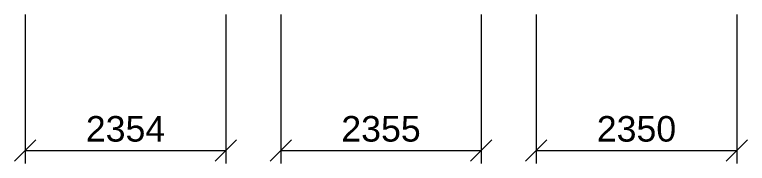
# Model space of a CAD drawing. Header units: millimetres. Extents: x -215307 to 5000, y -206820 to 5000.
# Drawn here: x -204586 to -195982, y -182524 to -180778 of the extents above; entities that cross this region are included whole.
import ezdxf

# ---------------------------------------------------------------- set-up
doc = ezdxf.new("R2010")
doc.units = ezdxf.units.MM
doc.header["$MEASUREMENT"] = 0
doc.header["$PDMODE"] = 3
doc.layers.add('01_Dimension', color=90, linetype='Continuous', lineweight=15)
doc.layers.add('01_Dimension @ 100', color=90, linetype='Continuous', lineweight=15)
doc.styles.add('Arial', font='arial.ttf')
doc.dimstyles.new('А-3.0-1', dxfattribs={"dimscale": 0, "dimtxt": 3, "dimasz": 2.5, "dimexe": 1.5, "dimexo": 0, "dimgap": 1, "dimtad": 1, "dimdec": 0, "dimrnd": 1, "dimtxsty": 'Arial', "dimblk": 'OBLIQUE', "dimcen": 3, "dimclrd": 256, "dimclre": 256, "dimadec": 1, "dimazin": 0, "dimtfac": 1, "dimtdec": 0, "dimtmove": 0, "dimatfit": 3, "dimfxl": 1, "dimtfill": 1, "dimlwd": 15, "dimlwe": 15, "dimarcsym": 0})
doc.dimstyles.new('А-3.0-10', dxfattribs={"dimscale": 0, "dimtxt": 3, "dimasz": 2.5, "dimexe": 1.5, "dimexo": 0, "dimgap": 1, "dimtad": 1, "dimdec": 0, "dimrnd": 10, "dimtxsty": 'Arial', "dimblk": 'OBLIQUE', "dimcen": 0, "dimclrd": 4, "dimclre": 256, "dimadec": 0, "dimazin": 0, "dimtfac": 1, "dimtdec": 0, "dimtmove": 0, "dimatfit": 3, "dimfxl": 1, "dimtfill": 1, "dimlwd": 15, "dimlwe": 15, "dimarcsym": 0})
doc.dimstyles.new('А-3.0-5', dxfattribs={"dimscale": 0, "dimtxt": 3, "dimasz": 2.5, "dimexe": 1.5, "dimexo": 0, "dimgap": 1, "dimtad": 1, "dimdec": 0, "dimrnd": 5, "dimtxsty": 'Arial', "dimblk": 'OBLIQUE', "dimcen": 0, "dimclrd": 2, "dimclre": 256, "dimadec": 0, "dimazin": 0, "dimtfac": 1, "dimtdec": 0, "dimtmove": 0, "dimatfit": 3, "dimfxl": 1, "dimtfill": 1, "dimlwd": 15, "dimlwe": 15, "dimarcsym": 0})

# ---------------------------------------------------------------- blocks, each defined once
blk = doc.blocks.new('_Oblique')
at = {"color": 0, "linetype": 'ByBlock', "lineweight": -2}
blk.add_line((-0.5, -0.5), (0.5, 0.5), dxfattribs=at)
blk = doc.blocks.new('*D83')
at = {"layer": '01_Dimension', "lineweight": 15, "transparency": 16777216}
for p, q in [((-204460.8, -180777.9), (-204460.8, -182524.3)), ((-202107.1, -180777.9), (-202107.1, -182524.3)), ((-204460.8, -182374.3), (-202107.1, -182374.3))]:
    blk.add_line(p, q, dxfattribs=at)
at = {"layer": 'Defpoints', "color": 0, "transparency": 16777216}
for p in [(-204460.8, -180777.9), (-202107.1, -180777.9), (-202107.1, -182374.3)]:
    blk.add_point(p, dxfattribs=at)
at = {"layer": '01_Dimension', "lineweight": 15, "transparency": 16777216, "xscale": 250, "yscale": 250, "zscale": 250, "rotation": 180}
blk.add_blockref('_Oblique', (-204460.8, -182374.3), dxfattribs=at)
at = {"layer": '01_Dimension', "lineweight": 15, "transparency": 16777216, "xscale": 250, "yscale": 250, "zscale": 250}
blk.add_blockref('_Oblique', (-202107.1, -182374.3), dxfattribs=at)
at = {"layer": '01_Dimension', "color": 0, "transparency": 16777216, "insert": (-203284, -182121), "char_height": 300, "attachment_point": 5, "style": 'Arial', "bg_fill": 3, "box_fill_scale": 1.25, "bg_fill_color": 256, "bg_fill_true_color": 13158600, "bg_fill_transparency": 0}
blk.add_mtext('2354', dxfattribs=at)
blk = doc.blocks.new('*D84')
at = {"layer": '01_Dimension', "lineweight": 15, "transparency": 16777216}
for p, q in [((-201460.8, -180777.9), (-201460.8, -182524.3)), ((-199107.1, -180777.9), (-199107.1, -182524.3))]:
    blk.add_line(p, q, dxfattribs=at)
at = {"layer": '01_Dimension', "color": 2, "lineweight": 15, "transparency": 16777216}
blk.add_line((-201460.8, -182374.3), (-199107.1, -182374.3), dxfattribs=at)
at = {"layer": 'Defpoints', "color": 0, "transparency": 16777216}
for p in [(-201460.8, -180777.9), (-199107.1, -180777.9), (-199107.1, -182374.3)]:
    blk.add_point(p, dxfattribs=at)
at = {"layer": '01_Dimension', "color": 2, "lineweight": 15, "transparency": 16777216, "xscale": 250, "yscale": 250, "zscale": 250, "rotation": 180}
blk.add_blockref('_Oblique', (-201460.8, -182374.3), dxfattribs=at)
at = {"layer": '01_Dimension', "color": 2, "lineweight": 15, "transparency": 16777216, "xscale": 250, "yscale": 250, "zscale": 250}
blk.add_blockref('_Oblique', (-199107.1, -182374.3), dxfattribs=at)
at = {"layer": '01_Dimension', "color": 0, "transparency": 16777216, "insert": (-200284, -182121), "char_height": 300, "attachment_point": 5, "style": 'Arial', "bg_fill": 3, "box_fill_scale": 1.25, "bg_fill_color": 256, "bg_fill_true_color": 13158600, "bg_fill_transparency": 0}
blk.add_mtext('2355', dxfattribs=at)
blk = doc.blocks.new('*D85')
at = {"layer": '01_Dimension', "lineweight": 15, "transparency": 16777216}
for p, q in [((-198460.8, -180777.9), (-198460.8, -182524.3)), ((-196107.1, -180777.9), (-196107.1, -182524.3))]:
    blk.add_line(p, q, dxfattribs=at)
at = {"layer": '01_Dimension', "color": 4, "lineweight": 15, "transparency": 16777216}
blk.add_line((-198460.8, -182374.3), (-196107.1, -182374.3), dxfattribs=at)
at = {"layer": 'Defpoints', "color": 0, "transparency": 16777216}
for p in [(-198460.8, -180777.9), (-196107.1, -180777.9), (-196107.1, -182374.3)]:
    blk.add_point(p, dxfattribs=at)
at = {"layer": '01_Dimension', "color": 4, "lineweight": 15, "transparency": 16777216, "xscale": 250, "yscale": 250, "zscale": 250, "rotation": 180}
blk.add_blockref('_Oblique', (-198460.8, -182374.3), dxfattribs=at)
at = {"layer": '01_Dimension', "color": 4, "lineweight": 15, "transparency": 16777216, "xscale": 250, "yscale": 250, "zscale": 250}
blk.add_blockref('_Oblique', (-196107.1, -182374.3), dxfattribs=at)
at = {"layer": '01_Dimension', "color": 0, "transparency": 16777216, "insert": (-197284, -182121), "char_height": 300, "attachment_point": 5, "style": 'Arial', "bg_fill": 3, "box_fill_scale": 1.25, "bg_fill_color": 256, "bg_fill_true_color": 13158600, "bg_fill_transparency": 0}
blk.add_mtext('2350', dxfattribs=at)

msp = doc.modelspace()

# ---------------------------------------------------------------- dimensions: what is measured, and where the dimension line sits
at = {"layer": '01_Dimension @ 100'}
for base, p1, p2, dimstyle, picture, middle in [((-202107.1, -182374.3), (-204460.8, -180777.9), (-202107.1, -180777.9), 'А-3.0-1', '*D83', (-203284, -182121)), ((-199107.1, -182374.3), (-201460.8, -180777.9), (-199107.1, -180777.9), 'А-3.0-5', '*D84', (-200284, -182121)), ((-196107.1, -182374.3), (-198460.8, -180777.9), (-196107.1, -180777.9), 'А-3.0-10', '*D85', (-197284, -182121))]:
    dim = msp.add_linear_dim(base=base, p1=p1, p2=p2, dimstyle=dimstyle, override={"dimscale": 100, "dimtix": 0, "dimtofl": 1, "dimtmove": 0, "dimatfit": 3}, dxfattribs=at)
    dim.commit()
    dim.dimension.update_dxf_attribs({"geometry": picture, "text_midpoint": middle})

doc.saveas('drawing.dxf')
